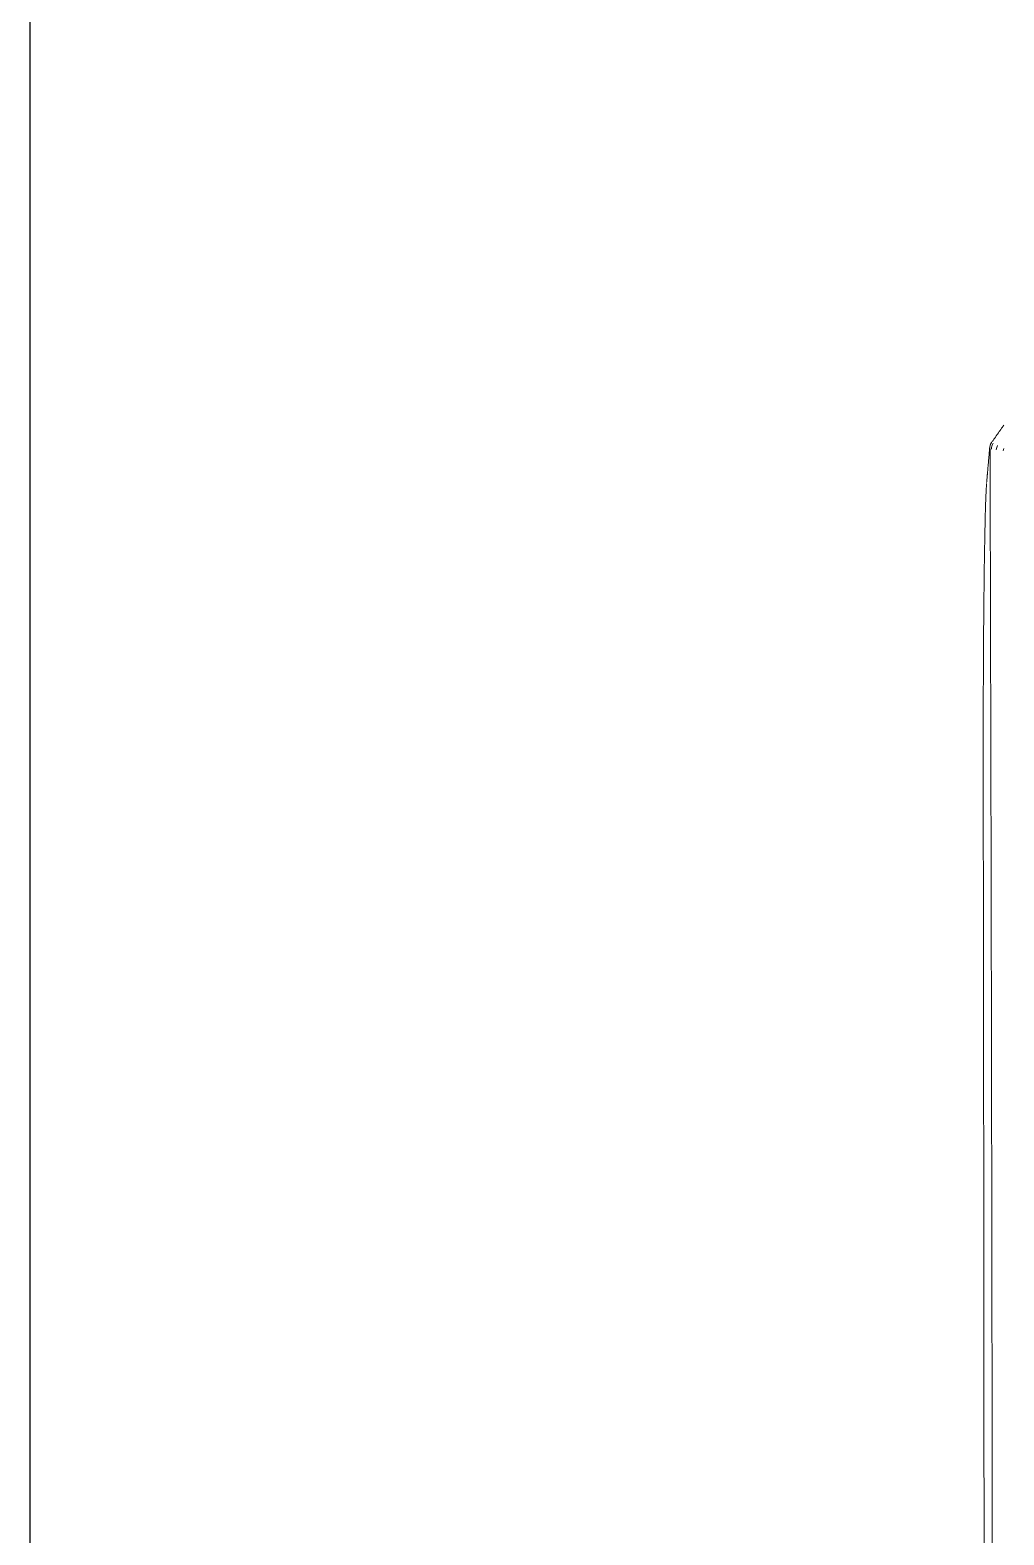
# Model space of a CAD drawing. Header units: millimetres. Extents: x -1138 to -733, y -1269 to -837.
# Drawn here: x -1137.8 to -1092.6, y -1122.9 to -1053 of the extents above; entities that cross this region are included whole.
import ezdxf

# ---------------------------------------------------------------- set-up
doc = ezdxf.new("R2010")
doc.units = ezdxf.units.MM
doc.layers.get('0').update_dxf_attribs({"linetype": 'CONTINUOUS'})
doc.layers.add('71', color=7, linetype='CONTINUOUS', true_color=0xffffff)

msp = doc.modelspace()

# ---------------------------------------------------------------- linework, layer by layer
at = {"color": 1}
msp.add_lwpolyline([(-1137.776, -836.736), (-733.085, -836.736), (-733.085, -1269.305), (-1137.776, -1269.305)], close=True, dxfattribs=at)
at = {"layer": '71', "color": 7, "linetype": 'Continuous', "lineweight": 0}
for centre, major_axis, ratio, start_param, end_param in [((-1092.745, -1072.454), (0.498, -0.044), 0.98187, 3.142194, 3.233792), ((-1092.744, -1072.449), (-0.15, -0.477), 0.999832, 4.404929, 5.019849), ((-1092.744, -1072.452), (0.496, -0.059), 0.989815, 3.137868, 3.264497), ((-1092.744, -1072.449), (-0.125, -0.484), 0.999837, 4.353091, 4.576087), ((-1092.702, -1072.462), (-0.15, -0.477), 0.908824, 4.431399, 4.993379), ((-1092.591, -1072.497), (-0.15, -0.477), 0.678036, 4.500294, 4.924484), ((-1092.432, -1072.547), (-0.15, -0.477), 0.361784, 4.597992, 4.826786), ((-1092.815, -1073.259), (0.498, -0.044), 0.981827, 3.142493, 3.233686), ((-1092.78, -1072.856), (0.498, -0.044), 0.981849, 3.142056, 3.233739), ((-1092.851, -1073.662), (0.498, -0.044), 0.981806, 3.142461, 3.233632)]:
    msp.add_ellipse(centre, major_axis=major_axis, ratio=ratio, start_param=start_param, end_param=end_param, dxfattribs=at)
for points, degree in [([(-1092.583, -1071.349), (-1092.868, -1071.756), (-1093.153, -1072.162)], 2), ([(-1093.243, -1072.41), (-1093.313, -1073.215), (-1093.384, -1074.021)], 2), ([(-1093.386, -1074.066), (-1093.4, -1074.23), (-1093.414, -1074.5), (-1093.426, -1074.865)], 3), ([(-1093.541, -1088.146), (-1093.5, -1117.232), (-1093.485, -1146.374), (-1093.498, -1175.499)], 3)]:
    msp.add_open_spline(points, degree=degree, dxfattribs=at)
for points, knots in [([(-1093.153, -1072.162), (-1093.172, -1072.189), (-1093.201, -1072.24), (-1093.227, -1072.315), (-1093.239, -1072.373), (-1093.242, -1072.405), (-1093.243, -1072.417), (-1093.244, -1072.42)], [0, 0, 0, 0, 0.328356, 0.611674, 0.823325, 0.947236, 1, 1, 1, 1]), ([(-1093.119, -1182.105), (-1093.113, -1176.107), (-1093.109, -1170.11), (-1093.103, -1151.815), (-1093.107, -1139.517), (-1093.131, -1114.922), (-1093.151, -1102.624), (-1093.193, -1084.368), (-1093.209, -1078.411), (-1093.226, -1072.453)], [0, 0, 0, 0, 0.164091, 0.164091, 0.500545, 0.500545, 0.836998, 0.836998, 1, 1, 1, 1]), ([(-1093.426, -1074.865), (-1093.436, -1075.163), (-1093.446, -1075.504), (-1093.46, -1076.083), (-1093.464, -1076.288), (-1093.472, -1076.713), (-1093.476, -1076.934), (-1093.488, -1077.623), (-1093.495, -1078.116), (-1093.504, -1078.904), (-1093.507, -1079.175), (-1093.513, -1079.734), (-1093.516, -1080.022), (-1093.523, -1080.902), (-1093.527, -1081.507), (-1093.534, -1082.754), (-1093.537, -1083.396), (-1093.54, -1084.715), (-1093.542, -1085.395), (-1093.543, -1086.761), (-1093.542, -1087.45), (-1093.541, -1088.146)], [0, 0, 0, 0, 0.125, 0.125, 0.1875, 0.1875, 0.25, 0.25, 0.375, 0.375, 0.4375, 0.4375, 0.5, 0.5, 0.625, 0.625, 0.75, 0.75, 0.875, 0.875, 1, 1, 1, 1])]:
    msp.add_open_spline(points, degree=3, knots=knots, dxfattribs=at)

doc.saveas('drawing.dxf')
